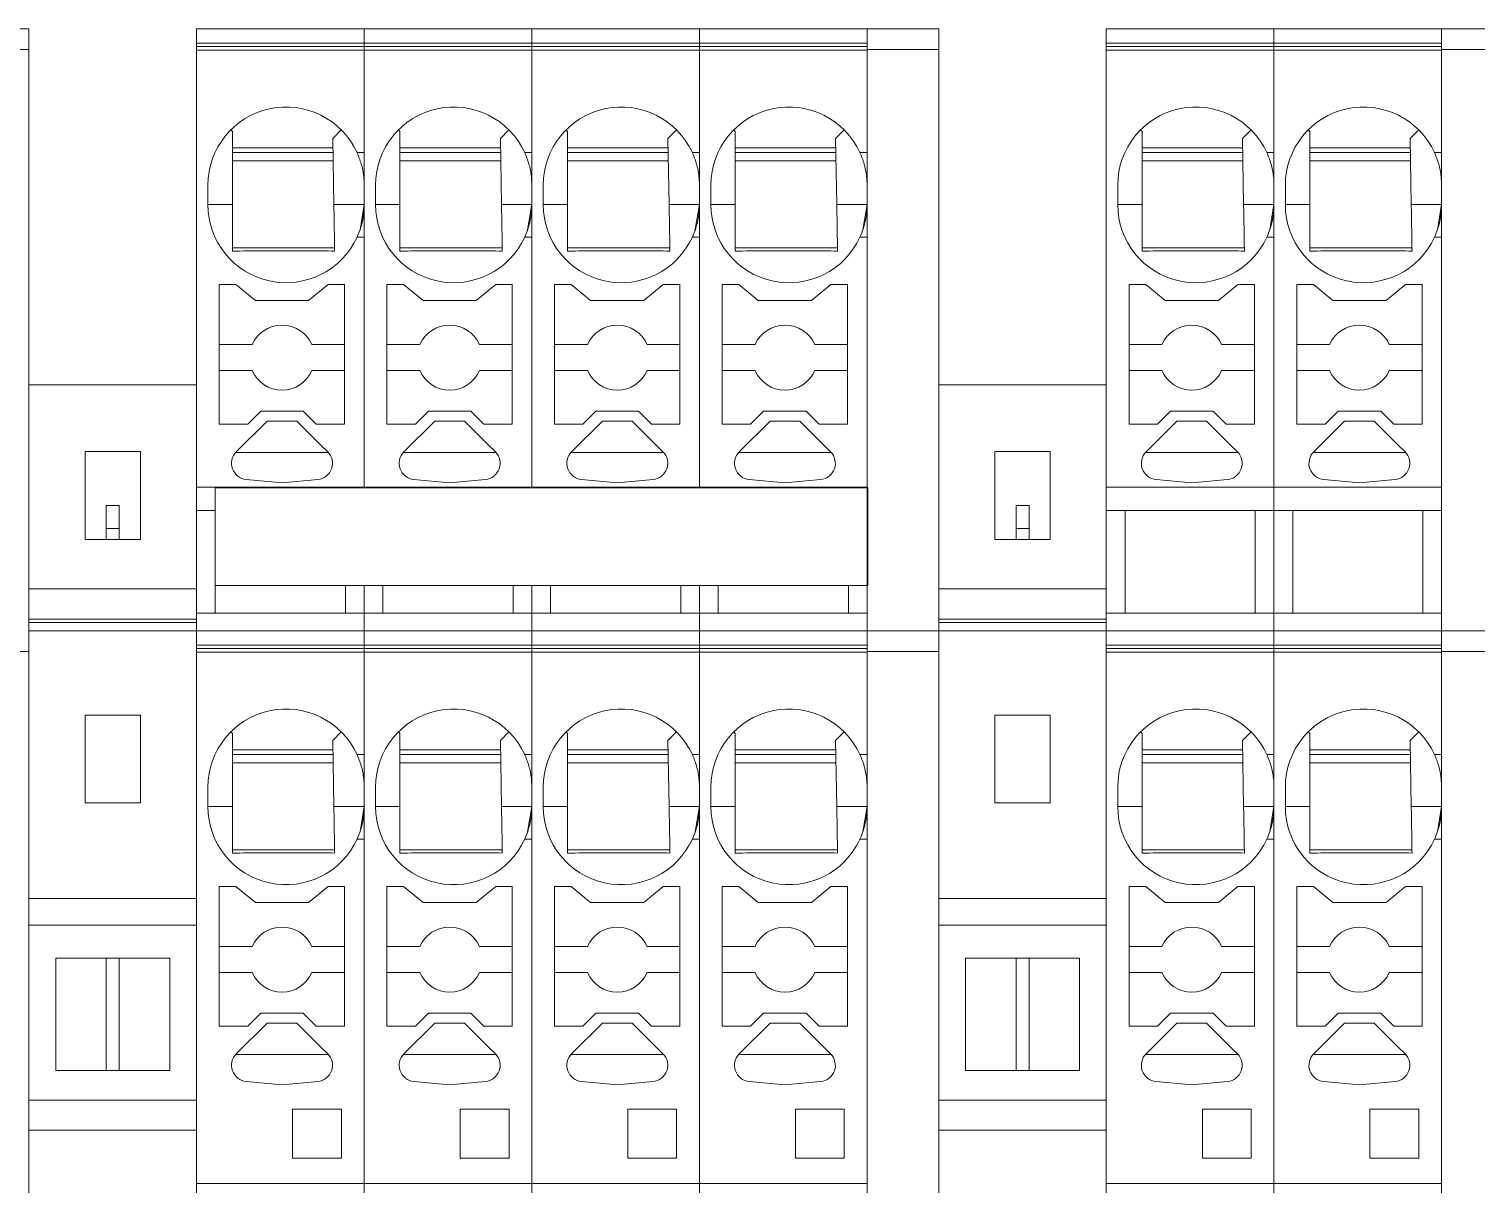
# Model space of a CAD drawing. Header units: millimetres. Extents: x 91 to 341, y 63 to 263.
# Drawn here: x 177.7 to 199.93, y 112.04 to 129.79 of the extents above; entities that cross this region are included whole.
import ezdxf

# ---------------------------------------------------------------- set-up
doc = ezdxf.new("R2010")
doc.units = ezdxf.units.MM

msp = doc.modelspace()

# ---------------------------------------------------------------- linework, layer by layer
at = {"color": 7, "linetype": 'Continuous', "lineweight": 15}
for p, q in [((176.602, 129.789), (177.702, 129.789)), ((177.702, 129.789), (177.702, 129.471)), ((182.852, 129.789), (180.277, 129.789)), ((180.277, 129.572), (180.277, 129.789)), ((185.427, 129.789), (182.852, 129.789)), ((182.852, 129.572), (182.852, 129.789)), ((185.427, 129.789), (185.427, 129.572)), ((188.002, 129.789), (185.427, 129.789)), ((188.002, 129.789), (188.002, 129.572)), ((190.577, 129.789), (188.002, 129.789)), ((190.577, 129.789), (191.677, 129.789)), ((190.577, 129.517), (190.577, 129.789)), ((191.677, 129.789), (191.677, 129.471)), ((196.827, 129.789), (194.252, 129.789)), ((194.252, 129.572), (194.252, 129.789)), ((196.827, 129.789), (196.827, 129.572)), ((199.402, 129.789), (196.827, 129.789)), ((199.402, 129.789), (200.502, 129.789)), ((199.402, 129.517), (199.402, 129.789)), ((176.602, 129.471), (177.702, 129.471)), ((177.702, 129.471), (177.702, 120.581)), ((182.852, 129.572), (180.277, 129.572)), ((180.277, 129.517), (180.277, 129.572)), ((180.277, 129.517), (182.852, 129.517)), ((180.277, 129.463), (180.277, 129.517)), ((180.277, 129.463), (182.852, 129.463)), ((180.277, 129.463), (180.277, 122.748)), ((185.427, 129.572), (182.852, 129.572)), ((182.852, 129.517), (182.852, 129.572)), ((182.852, 129.517), (185.427, 129.517)), ((182.852, 129.463), (182.852, 129.517)), ((182.852, 129.463), (185.427, 129.463)), ((182.852, 129.463), (182.852, 122.748)), ((182.852, 129.463), (182.852, 127.889)), ((185.427, 129.572), (185.427, 129.517)), ((188.002, 129.572), (185.427, 129.572)), ((185.427, 129.517), (185.427, 129.463)), ((185.427, 129.517), (188.002, 129.517)), ((185.427, 129.463), (185.427, 127.889)), ((185.427, 129.463), (188.002, 129.463)), ((185.427, 129.463), (185.427, 122.748)), ((188.002, 129.572), (188.002, 129.517)), ((190.577, 129.572), (188.002, 129.572)), ((188.002, 129.517), (188.002, 129.463)), ((188.002, 129.517), (190.577, 129.517)), ((188.002, 129.463), (188.002, 127.889)), ((188.002, 129.463), (190.577, 129.463)), ((188.002, 129.463), (188.002, 122.748)), ((190.577, 129.517), (190.577, 129.505)), ((190.577, 129.471), (190.577, 129.505)), ((190.577, 129.471), (191.677, 129.471)), ((190.577, 120.539), (190.577, 129.471)), ((190.577, 129.463), (190.577, 127.889)), ((191.677, 129.471), (191.677, 120.581)), ((196.827, 129.572), (194.252, 129.572)), ((194.252, 129.517), (194.252, 129.572)), ((194.252, 129.517), (196.827, 129.517)), ((194.252, 129.463), (194.252, 129.517)), ((194.252, 129.463), (196.827, 129.463)), ((194.252, 129.463), (194.252, 122.748)), ((196.827, 129.572), (196.827, 129.517)), ((199.402, 129.572), (196.827, 129.572)), ((196.827, 129.517), (196.827, 129.463)), ((196.827, 129.517), (199.402, 129.517)), ((196.827, 129.463), (196.827, 127.889)), ((196.827, 129.463), (199.402, 129.463)), ((196.827, 129.463), (196.827, 122.748)), ((199.402, 129.517), (199.402, 129.505)), ((199.402, 129.471), (199.402, 129.505)), ((199.402, 129.471), (200.502, 129.471)), ((199.402, 120.539), (199.402, 129.471)), ((199.402, 129.463), (199.402, 127.889)), ((180.804, 128.237), (180.827, 128.214)), ((180.827, 128.214), (180.827, 127.089)), ((182.501, 128.237), (182.369, 128.105)), ((182.386, 127.089), (182.369, 128.105)), ((183.379, 128.237), (183.402, 128.214)), ((183.402, 128.214), (183.402, 127.089)), ((185.076, 128.237), (184.944, 128.105)), ((184.961, 127.089), (184.944, 128.105)), ((185.954, 128.237), (185.977, 128.214)), ((185.977, 128.214), (185.977, 127.089)), ((187.651, 128.237), (187.519, 128.105)), ((187.536, 127.089), (187.519, 128.105)), ((188.529, 128.237), (188.552, 128.214)), ((188.552, 128.214), (188.552, 127.089)), ((190.226, 128.237), (190.094, 128.105)), ((190.111, 127.089), (190.094, 128.105)), ((194.779, 128.237), (194.802, 128.214)), ((194.802, 128.214), (194.802, 127.089)), ((196.476, 128.237), (196.344, 128.105)), ((196.361, 127.089), (196.344, 128.105)), ((197.354, 128.237), (197.377, 128.214)), ((197.377, 128.214), (197.377, 127.089)), ((199.051, 128.237), (198.919, 128.105)), ((198.936, 127.089), (198.919, 128.105)), ((182.371, 127.964), (180.827, 127.964)), ((182.373, 127.889), (180.827, 127.889)), ((182.852, 127.889), (182.743, 127.889)), ((184.946, 127.964), (183.402, 127.964)), ((184.948, 127.889), (183.402, 127.889)), ((185.427, 127.889), (185.318, 127.889)), ((187.521, 127.964), (185.977, 127.964)), ((187.523, 127.889), (185.977, 127.889)), ((188.002, 127.889), (187.893, 127.889)), ((190.096, 127.964), (188.552, 127.964)), ((190.098, 127.889), (188.552, 127.889)), ((190.577, 127.889), (190.468, 127.889)), ((196.346, 127.964), (194.802, 127.964)), ((196.348, 127.889), (194.802, 127.889)), ((196.827, 127.889), (196.718, 127.889)), ((198.921, 127.964), (197.377, 127.964)), ((198.923, 127.889), (197.377, 127.889)), ((199.402, 127.889), (199.293, 127.889)), ((180.827, 127.764), (182.375, 127.764)), ((183.402, 127.764), (184.95, 127.764)), ((185.977, 127.764), (187.525, 127.764)), ((188.552, 127.764), (190.1, 127.764)), ((194.802, 127.764), (196.35, 127.764)), ((197.377, 127.764), (198.925, 127.764)), ((180.452, 127.089), (180.452, 127.389)), ((183.027, 127.089), (183.027, 127.389)), ((185.602, 127.089), (185.602, 127.389)), ((188.177, 127.089), (188.177, 127.389)), ((194.427, 127.089), (194.427, 127.389)), ((197.002, 127.089), (197.002, 127.389)), ((180.452, 127.089), (180.827, 127.089)), ((182.386, 127.089), (182.852, 127.089)), ((182.788, 126.7), (182.852, 127.089)), ((183.027, 127.089), (183.402, 127.089)), ((184.961, 127.089), (185.427, 127.089)), ((185.363, 126.7), (185.427, 127.089)), ((185.602, 127.089), (185.977, 127.089)), ((187.536, 127.089), (188.002, 127.089)), ((187.932, 126.683), (188.002, 127.089)), ((188.177, 127.089), (188.552, 127.089)), ((190.111, 127.089), (190.577, 127.089)), ((190.513, 126.7), (190.577, 127.089)), ((194.427, 127.089), (194.802, 127.089)), ((196.361, 127.089), (196.827, 127.089)), ((196.763, 126.7), (196.827, 127.089)), ((197.002, 127.089), (197.377, 127.089)), ((198.936, 127.089), (199.402, 127.089)), ((199.338, 126.7), (199.402, 127.089)), ((182.852, 126.589), (182.743, 126.589)), ((182.852, 126.589), (182.852, 122.748)), ((185.427, 126.589), (185.318, 126.589)), ((185.427, 126.589), (185.427, 122.748)), ((188.002, 126.589), (187.893, 126.589)), ((188.002, 126.589), (188.002, 122.748)), ((190.577, 126.589), (190.468, 126.589)), ((190.577, 126.589), (190.577, 122.748)), ((196.827, 126.589), (196.718, 126.589)), ((196.827, 126.589), (196.827, 122.748)), ((199.402, 126.589), (199.293, 126.589)), ((199.402, 126.589), (199.402, 122.748)), ((180.827, 126.424), (182.402, 126.424)), ((183.402, 126.424), (184.977, 126.424)), ((185.977, 126.424), (187.552, 126.424)), ((188.552, 126.424), (190.127, 126.424)), ((194.802, 126.424), (196.377, 126.424)), ((197.377, 126.424), (198.952, 126.424)), ((180.883, 125.864), (180.627, 125.864)), ((180.627, 125.864), (180.627, 123.714)), ((181.181, 125.614), (180.883, 125.864)), ((182.297, 125.864), (181.999, 125.614)), ((182.552, 125.864), (182.297, 125.864)), ((182.552, 123.714), (182.552, 125.864)), ((183.458, 125.864), (183.202, 125.864)), ((183.202, 125.864), (183.202, 123.714)), ((183.756, 125.614), (183.458, 125.864)), ((184.872, 125.864), (184.574, 125.614)), ((185.127, 125.864), (184.872, 125.864)), ((185.127, 123.714), (185.127, 125.864)), ((186.033, 125.864), (185.777, 125.864)), ((185.777, 125.864), (185.777, 123.714)), ((186.331, 125.614), (186.033, 125.864)), ((187.447, 125.864), (187.149, 125.614)), ((187.702, 125.864), (187.447, 125.864)), ((187.702, 123.714), (187.702, 125.864)), ((188.608, 125.864), (188.352, 125.864)), ((188.352, 125.864), (188.352, 123.714)), ((188.906, 125.614), (188.608, 125.864)), ((190.022, 125.864), (189.724, 125.614)), ((190.277, 125.864), (190.022, 125.864)), ((190.277, 123.714), (190.277, 125.864)), ((194.858, 125.864), (194.602, 125.864)), ((194.602, 125.864), (194.602, 123.714)), ((195.156, 125.614), (194.858, 125.864)), ((196.272, 125.864), (195.974, 125.614)), ((196.527, 125.864), (196.272, 125.864)), ((196.527, 123.714), (196.527, 125.864)), ((197.433, 125.864), (197.177, 125.864)), ((197.177, 125.864), (197.177, 123.714)), ((197.731, 125.614), (197.433, 125.864)), ((198.847, 125.864), (198.549, 125.614)), ((199.102, 125.864), (198.847, 125.864)), ((199.102, 123.714), (199.102, 125.864)), ((181.999, 125.614), (181.181, 125.614)), ((184.574, 125.614), (183.756, 125.614)), ((187.149, 125.614), (186.331, 125.614)), ((189.724, 125.614), (188.906, 125.614)), ((195.974, 125.614), (195.156, 125.614)), ((198.549, 125.614), (197.731, 125.614)), ((180.627, 124.939), (181.132, 124.939)), ((182.552, 124.939), (182.048, 124.939)), ((183.202, 124.939), (183.707, 124.939)), ((185.127, 124.939), (184.623, 124.939)), ((185.777, 124.939), (186.282, 124.939)), ((187.702, 124.939), (187.198, 124.939)), ((188.352, 124.939), (188.857, 124.939)), ((190.277, 124.939), (189.773, 124.939)), ((194.602, 124.939), (195.107, 124.939)), ((196.527, 124.939), (196.023, 124.939)), ((197.177, 124.939), (197.682, 124.939)), ((199.102, 124.939), (198.598, 124.939)), ((181.132, 124.539), (180.627, 124.539)), ((182.552, 124.539), (182.048, 124.539)), ((183.707, 124.539), (183.202, 124.539)), ((185.127, 124.539), (184.623, 124.539)), ((186.282, 124.539), (185.777, 124.539)), ((187.702, 124.539), (187.198, 124.539)), ((188.857, 124.539), (188.352, 124.539)), ((190.277, 124.539), (189.773, 124.539)), ((195.107, 124.539), (194.602, 124.539)), ((196.527, 124.539), (196.023, 124.539)), ((197.682, 124.539), (197.177, 124.539)), ((199.102, 124.539), (198.598, 124.539)), ((180.277, 124.321), (177.702, 124.321)), ((194.252, 124.321), (191.677, 124.321)), ((181.063, 123.714), (181.263, 123.914)), ((181.263, 123.914), (181.917, 123.914)), ((181.917, 123.914), (182.117, 123.714)), ((183.638, 123.714), (183.838, 123.914)), ((183.838, 123.914), (184.492, 123.914)), ((184.492, 123.914), (184.692, 123.714)), ((186.213, 123.714), (186.413, 123.914)), ((186.413, 123.914), (187.067, 123.914)), ((187.067, 123.914), (187.267, 123.714)), ((188.788, 123.714), (188.988, 123.914)), ((188.988, 123.914), (189.642, 123.914)), ((189.642, 123.914), (189.842, 123.714)), ((195.038, 123.714), (195.238, 123.914)), ((195.238, 123.914), (195.892, 123.914)), ((195.892, 123.914), (196.092, 123.714)), ((197.613, 123.714), (197.813, 123.914)), ((197.813, 123.914), (198.467, 123.914)), ((198.467, 123.914), (198.667, 123.714)), ((180.627, 123.714), (181.063, 123.714)), ((181.361, 123.764), (180.888, 123.291)), ((181.361, 123.764), (181.818, 123.764)), ((182.182, 123.4), (181.818, 123.764)), ((182.117, 123.714), (182.552, 123.714)), ((183.202, 123.714), (183.638, 123.714)), ((183.936, 123.764), (183.463, 123.291)), ((183.936, 123.764), (184.393, 123.764)), ((184.757, 123.4), (184.393, 123.764)), ((184.692, 123.714), (185.127, 123.714)), ((185.777, 123.714), (186.213, 123.714)), ((186.511, 123.764), (186.038, 123.291)), ((186.511, 123.764), (186.968, 123.764)), ((187.332, 123.4), (186.968, 123.764)), ((187.267, 123.714), (187.702, 123.714)), ((188.352, 123.714), (188.788, 123.714)), ((189.086, 123.764), (188.613, 123.291)), ((189.086, 123.764), (189.543, 123.764)), ((189.907, 123.4), (189.543, 123.764)), ((189.842, 123.714), (190.277, 123.714)), ((194.602, 123.714), (195.038, 123.714)), ((195.336, 123.764), (194.863, 123.291)), ((195.336, 123.764), (195.793, 123.764)), ((196.157, 123.4), (195.793, 123.764)), ((196.092, 123.714), (196.527, 123.714)), ((197.177, 123.714), (197.613, 123.714)), ((197.911, 123.764), (197.438, 123.291)), ((197.911, 123.764), (198.368, 123.764)), ((198.732, 123.4), (198.368, 123.764)), ((198.667, 123.714), (199.102, 123.714)), ((182.292, 123.291), (182.182, 123.4)), ((184.867, 123.291), (184.757, 123.4)), ((187.442, 123.291), (187.332, 123.4)), ((190.017, 123.291), (189.907, 123.4)), ((196.267, 123.291), (196.157, 123.4)), ((198.842, 123.291), (198.732, 123.4)), ((178.565, 121.946), (178.565, 123.296)), ((178.565, 123.296), (179.415, 123.296)), ((179.415, 123.296), (179.415, 121.946)), ((180.879, 123.28), (182.301, 123.28)), ((183.454, 123.28), (184.876, 123.28)), ((186.029, 123.28), (187.451, 123.28)), ((188.604, 123.28), (190.026, 123.28)), ((192.54, 121.946), (192.54, 123.296)), ((192.54, 123.296), (193.39, 123.296)), ((193.39, 123.296), (193.39, 121.946)), ((194.854, 123.28), (196.276, 123.28)), ((197.429, 123.28), (198.851, 123.28)), ((180.277, 122.748), (182.852, 122.748)), ((180.277, 122.748), (180.277, 122.389)), ((180.565, 122.739), (180.565, 121.239)), ((180.565, 122.739), (190.59, 122.739)), ((181.041, 122.865), (181.59, 122.813)), ((181.59, 122.813), (182.139, 122.865)), ((182.852, 122.748), (185.427, 122.748)), ((182.852, 122.748), (182.852, 122.739)), ((183.616, 122.865), (184.165, 122.813)), ((184.165, 122.813), (184.714, 122.865)), ((185.427, 122.748), (185.427, 122.739)), ((185.427, 122.748), (188.002, 122.748)), ((186.191, 122.865), (186.74, 122.813)), ((186.74, 122.813), (187.289, 122.865)), ((188.002, 122.748), (188.002, 122.739)), ((188.002, 122.748), (190.577, 122.748)), ((188.766, 122.865), (189.315, 122.813)), ((189.315, 122.813), (189.864, 122.865)), ((190.59, 122.739), (190.59, 121.239)), ((194.252, 122.748), (196.827, 122.748)), ((194.252, 122.748), (194.252, 122.389)), ((195.016, 122.865), (195.565, 122.813)), ((195.565, 122.813), (196.114, 122.865)), ((196.827, 122.748), (196.827, 122.389)), ((196.827, 122.748), (199.402, 122.748)), ((197.591, 122.865), (198.14, 122.813)), ((198.14, 122.813), (198.689, 122.865)), ((179.09, 122.464), (178.89, 122.464)), ((178.89, 122.464), (178.89, 122.114)), ((179.09, 122.464), (179.09, 122.114)), ((180.277, 122.389), (180.565, 122.389)), ((180.277, 122.389), (180.277, 120.814)), ((193.065, 122.464), (192.865, 122.464)), ((192.865, 122.464), (192.865, 122.114)), ((193.065, 122.464), (193.065, 122.114)), ((194.252, 122.389), (196.827, 122.389)), ((194.252, 122.389), (194.252, 120.814)), ((194.54, 122.389), (194.54, 120.814)), ((196.54, 122.389), (196.54, 120.814)), ((196.827, 122.389), (196.827, 120.814)), ((196.827, 122.389), (199.402, 122.389)), ((197.115, 122.389), (197.115, 120.814)), ((199.115, 122.389), (199.115, 120.814)), ((178.89, 122.114), (179.09, 122.114)), ((178.89, 121.946), (178.89, 122.114)), ((179.09, 122.114), (179.09, 121.946)), ((192.865, 122.114), (193.065, 122.114)), ((192.865, 121.946), (192.865, 122.114)), ((193.065, 122.114), (193.065, 121.946)), ((179.415, 121.946), (178.565, 121.946)), ((193.39, 121.946), (192.54, 121.946)), ((177.702, 121.188), (180.277, 121.188)), ((180.565, 121.239), (190.59, 121.239)), ((180.565, 121.239), (180.565, 120.814)), ((182.565, 121.239), (182.565, 120.814)), ((182.852, 121.239), (182.852, 120.814)), ((183.14, 121.239), (183.14, 120.814)), ((185.14, 121.239), (185.14, 120.814)), ((185.427, 121.239), (185.427, 120.814)), ((185.715, 121.239), (185.715, 120.814)), ((187.715, 121.239), (187.715, 120.814)), ((188.002, 121.239), (188.002, 120.814)), ((188.29, 121.239), (188.29, 120.814)), ((190.29, 121.239), (190.29, 120.814)), ((191.677, 121.188), (194.252, 121.188)), ((180.277, 120.72), (177.702, 120.72)), ((182.852, 120.814), (180.277, 120.814)), ((180.277, 120.581), (180.277, 120.814)), ((185.427, 120.814), (182.852, 120.814)), ((182.852, 120.539), (182.852, 120.814)), ((185.427, 120.814), (185.427, 120.539)), ((188.002, 120.814), (185.427, 120.814)), ((188.002, 120.814), (188.002, 120.539)), ((190.577, 120.814), (188.002, 120.814)), ((190.577, 120.814), (190.577, 120.539)), ((194.252, 120.72), (191.677, 120.72)), ((196.827, 120.814), (194.252, 120.814)), ((194.252, 120.581), (194.252, 120.814)), ((196.827, 120.814), (196.827, 120.539)), ((199.402, 120.814), (196.827, 120.814)), ((199.402, 120.814), (199.402, 120.539)), ((180.277, 120.67), (177.702, 120.67)), ((177.702, 120.581), (177.702, 120.541)), ((180.277, 120.541), (177.702, 120.541)), ((177.702, 120.539), (177.702, 120.541)), ((177.702, 120.539), (177.702, 120.221)), ((180.277, 120.541), (180.277, 120.581)), ((180.277, 120.539), (180.277, 120.541)), ((182.852, 120.539), (180.277, 120.539)), ((180.277, 120.322), (180.277, 120.539)), ((185.427, 120.539), (182.852, 120.539)), ((182.852, 120.322), (182.852, 120.539)), ((185.427, 120.539), (185.427, 120.322)), ((188.002, 120.539), (185.427, 120.539)), ((188.002, 120.539), (188.002, 120.322)), ((190.577, 120.539), (188.002, 120.539)), ((190.577, 120.539), (191.677, 120.539)), ((190.577, 120.267), (190.577, 120.539)), ((194.252, 120.67), (191.677, 120.67)), ((191.677, 120.581), (191.677, 120.541)), ((194.252, 120.541), (191.677, 120.541)), ((191.677, 120.539), (191.677, 120.541)), ((191.677, 120.539), (191.677, 120.221)), ((194.252, 120.541), (194.252, 120.581)), ((194.252, 120.539), (194.252, 120.541)), ((196.827, 120.539), (194.252, 120.539)), ((194.252, 120.322), (194.252, 120.539)), ((196.827, 120.539), (196.827, 120.322)), ((199.402, 120.539), (196.827, 120.539)), ((199.402, 120.539), (200.502, 120.539)), ((199.402, 120.267), (199.402, 120.539)), ((182.852, 120.322), (180.277, 120.322)), ((180.277, 120.267), (180.277, 120.322)), ((180.277, 120.267), (182.852, 120.267)), ((180.277, 120.213), (180.277, 120.267)), ((185.427, 120.322), (182.852, 120.322)), ((182.852, 120.267), (182.852, 120.322)), ((182.852, 120.267), (185.427, 120.267)), ((182.852, 120.213), (182.852, 120.267)), ((185.427, 120.322), (185.427, 120.267)), ((188.002, 120.322), (185.427, 120.322)), ((185.427, 120.267), (185.427, 120.213)), ((185.427, 120.267), (188.002, 120.267)), ((188.002, 120.322), (188.002, 120.267)), ((190.577, 120.322), (188.002, 120.322)), ((188.002, 120.267), (188.002, 120.213)), ((188.002, 120.267), (190.577, 120.267)), ((190.577, 120.267), (190.577, 120.255)), ((196.827, 120.322), (194.252, 120.322)), ((194.252, 120.267), (194.252, 120.322)), ((194.252, 120.267), (196.827, 120.267)), ((194.252, 120.213), (194.252, 120.267)), ((196.827, 120.322), (196.827, 120.267)), ((199.402, 120.322), (196.827, 120.322)), ((196.827, 120.267), (196.827, 120.213)), ((196.827, 120.267), (199.402, 120.267)), ((199.402, 120.267), (199.402, 120.255)), ((176.602, 120.221), (177.702, 120.221)), ((177.702, 120.221), (177.702, 103.362)), ((180.277, 120.213), (182.852, 120.213)), ((180.277, 120.213), (180.277, 112.048)), ((182.852, 120.213), (185.427, 120.213)), ((182.852, 120.213), (182.852, 112.048)), ((182.852, 120.213), (182.852, 118.639)), ((185.427, 120.213), (185.427, 118.639)), ((185.427, 120.213), (188.002, 120.213)), ((185.427, 120.213), (185.427, 112.048)), ((188.002, 120.213), (188.002, 118.639)), ((188.002, 120.213), (190.577, 120.213)), ((188.002, 120.213), (188.002, 112.048)), ((190.577, 120.221), (190.577, 120.255)), ((190.577, 120.221), (191.677, 120.221)), ((190.577, 103.362), (190.577, 120.221)), ((190.577, 120.213), (190.577, 118.639)), ((191.677, 120.221), (191.677, 103.362)), ((194.252, 120.213), (196.827, 120.213)), ((194.252, 120.213), (194.252, 112.048)), ((196.827, 120.213), (196.827, 118.639)), ((196.827, 120.213), (199.402, 120.213)), ((196.827, 120.213), (196.827, 112.048)), ((199.402, 120.221), (199.402, 120.255)), ((199.402, 120.221), (200.502, 120.221)), ((199.402, 103.362), (199.402, 120.221)), ((199.402, 120.213), (199.402, 118.639)), ((178.565, 119.246), (179.415, 119.246)), ((178.565, 117.896), (178.565, 119.246)), ((179.415, 119.246), (179.415, 117.896)), ((192.54, 119.246), (193.39, 119.246)), ((192.54, 117.896), (192.54, 119.246)), ((193.39, 119.246), (193.39, 117.896)), ((180.804, 118.987), (180.827, 118.964)), ((180.827, 118.964), (180.827, 117.839)), ((182.501, 118.987), (182.369, 118.855)), ((183.379, 118.987), (183.402, 118.964)), ((183.402, 118.964), (183.402, 117.839)), ((185.076, 118.987), (184.944, 118.855)), ((185.954, 118.987), (185.977, 118.964)), ((185.977, 118.964), (185.977, 117.839)), ((187.651, 118.987), (187.519, 118.855)), ((188.529, 118.987), (188.552, 118.964)), ((188.552, 118.964), (188.552, 117.839)), ((190.226, 118.987), (190.094, 118.855)), ((194.779, 118.987), (194.802, 118.964)), ((194.802, 118.964), (194.802, 117.839)), ((196.476, 118.987), (196.344, 118.855)), ((197.354, 118.987), (197.377, 118.964)), ((197.377, 118.964), (197.377, 117.839)), ((199.051, 118.987), (198.919, 118.855)), ((182.371, 118.714), (180.827, 118.714)), ((182.386, 117.839), (182.369, 118.855)), ((184.946, 118.714), (183.402, 118.714)), ((184.961, 117.839), (184.944, 118.855)), ((187.521, 118.714), (185.977, 118.714)), ((187.536, 117.839), (187.519, 118.855)), ((190.096, 118.714), (188.552, 118.714)), ((190.111, 117.839), (190.094, 118.855)), ((196.346, 118.714), (194.802, 118.714)), ((196.361, 117.839), (196.344, 118.855)), ((198.921, 118.714), (197.377, 118.714)), ((198.936, 117.839), (198.919, 118.855)), ((182.373, 118.639), (180.827, 118.639)), ((180.827, 118.514), (182.375, 118.514)), ((182.852, 118.639), (182.743, 118.639)), ((184.948, 118.639), (183.402, 118.639)), ((183.402, 118.514), (184.95, 118.514)), ((185.427, 118.639), (185.318, 118.639)), ((187.523, 118.639), (185.977, 118.639)), ((185.977, 118.514), (187.525, 118.514)), ((188.002, 118.639), (187.893, 118.639)), ((190.098, 118.639), (188.552, 118.639)), ((188.552, 118.514), (190.1, 118.514)), ((190.577, 118.639), (190.468, 118.639)), ((196.348, 118.639), (194.802, 118.639)), ((194.802, 118.514), (196.35, 118.514)), ((196.827, 118.639), (196.718, 118.639)), ((198.923, 118.639), (197.377, 118.639)), ((197.377, 118.514), (198.925, 118.514)), ((199.402, 118.639), (199.293, 118.639)), ((182.852, 118.289), (182.842, 118.289)), ((185.427, 118.289), (185.417, 118.289)), ((188.002, 118.289), (187.992, 118.289)), ((190.577, 118.289), (190.567, 118.289)), ((196.827, 118.289), (196.817, 118.289)), ((199.402, 118.289), (199.392, 118.289)), ((180.452, 117.839), (180.452, 118.139)), ((183.027, 117.839), (183.027, 118.139)), ((185.602, 117.839), (185.602, 118.139)), ((188.177, 117.839), (188.177, 118.139)), ((194.427, 117.839), (194.427, 118.139)), ((197.002, 117.839), (197.002, 118.139)), ((179.415, 117.896), (178.565, 117.896)), ((180.452, 117.839), (180.827, 117.839)), ((182.386, 117.839), (182.852, 117.839)), ((182.788, 117.45), (182.852, 117.839)), ((183.027, 117.839), (183.402, 117.839)), ((184.961, 117.839), (185.427, 117.839)), ((185.363, 117.45), (185.427, 117.839)), ((185.602, 117.839), (185.977, 117.839)), ((187.536, 117.839), (188.002, 117.839)), ((187.938, 117.45), (188.002, 117.839)), ((188.177, 117.839), (188.552, 117.839)), ((190.111, 117.839), (190.577, 117.839)), ((190.513, 117.45), (190.577, 117.839)), ((193.39, 117.896), (192.54, 117.896)), ((194.427, 117.839), (194.802, 117.839)), ((196.361, 117.839), (196.827, 117.839)), ((196.763, 117.45), (196.827, 117.839)), ((197.002, 117.839), (197.377, 117.839)), ((198.936, 117.839), (199.402, 117.839)), ((199.338, 117.45), (199.402, 117.839)), ((180.827, 117.174), (182.402, 117.174)), ((182.852, 117.339), (182.743, 117.339)), ((182.852, 117.339), (182.852, 112.048)), ((183.402, 117.174), (184.977, 117.174)), ((185.427, 117.339), (185.318, 117.339)), ((185.427, 117.339), (185.427, 112.048)), ((185.977, 117.174), (187.552, 117.174)), ((188.002, 117.339), (187.893, 117.339)), ((188.002, 117.339), (188.002, 112.048)), ((188.552, 117.174), (190.127, 117.174)), ((190.577, 117.339), (190.468, 117.339)), ((190.577, 117.339), (190.577, 112.048)), ((194.802, 117.174), (196.377, 117.174)), ((196.827, 117.339), (196.718, 117.339)), ((196.827, 117.339), (196.827, 112.048)), ((197.377, 117.174), (198.952, 117.174)), ((199.402, 117.339), (199.293, 117.339)), ((199.402, 117.339), (199.402, 112.048)), ((180.883, 116.614), (180.627, 116.614)), ((180.627, 116.614), (180.627, 114.464)), ((181.181, 116.364), (180.883, 116.614)), ((182.297, 116.614), (181.999, 116.364)), ((182.552, 116.614), (182.297, 116.614)), ((182.552, 114.464), (182.552, 116.614)), ((183.458, 116.614), (183.202, 116.614)), ((183.202, 116.614), (183.202, 114.464)), ((183.756, 116.364), (183.458, 116.614)), ((184.872, 116.614), (184.574, 116.364)), ((185.127, 116.614), (184.872, 116.614)), ((185.127, 114.464), (185.127, 116.614)), ((186.033, 116.614), (185.777, 116.614)), ((185.777, 116.614), (185.777, 114.464)), ((186.331, 116.364), (186.033, 116.614)), ((187.447, 116.614), (187.149, 116.364)), ((187.702, 116.614), (187.447, 116.614)), ((187.702, 114.464), (187.702, 116.614)), ((188.608, 116.614), (188.352, 116.614)), ((188.352, 116.614), (188.352, 114.464)), ((188.906, 116.364), (188.608, 116.614)), ((190.022, 116.614), (189.724, 116.364)), ((190.277, 116.614), (190.022, 116.614)), ((190.277, 114.464), (190.277, 116.614)), ((194.858, 116.614), (194.602, 116.614)), ((194.602, 116.614), (194.602, 114.464)), ((195.156, 116.364), (194.858, 116.614)), ((196.272, 116.614), (195.974, 116.364)), ((196.527, 116.614), (196.272, 116.614)), ((196.527, 114.464), (196.527, 116.614)), ((197.433, 116.614), (197.177, 116.614)), ((197.177, 116.614), (197.177, 114.464)), ((197.731, 116.364), (197.433, 116.614)), ((198.847, 116.614), (198.549, 116.364)), ((199.102, 116.614), (198.847, 116.614)), ((199.102, 114.464), (199.102, 116.614)), ((177.702, 116.426), (180.277, 116.426)), ((181.999, 116.364), (181.181, 116.364)), ((184.574, 116.364), (183.756, 116.364)), ((187.149, 116.364), (186.331, 116.364)), ((189.724, 116.364), (188.906, 116.364)), ((191.677, 116.426), (194.252, 116.426)), ((195.974, 116.364), (195.156, 116.364)), ((198.549, 116.364), (197.731, 116.364)), ((177.702, 116.016), (180.277, 116.016)), ((191.677, 116.016), (194.252, 116.016)), ((181.132, 115.689), (180.627, 115.689)), ((182.048, 115.689), (182.552, 115.689)), ((183.707, 115.689), (183.202, 115.689)), ((184.623, 115.689), (185.127, 115.689)), ((186.282, 115.689), (185.777, 115.689)), ((187.198, 115.689), (187.702, 115.689)), ((188.857, 115.689), (188.352, 115.689)), ((189.773, 115.689), (190.277, 115.689)), ((195.107, 115.689), (194.602, 115.689)), ((196.023, 115.689), (196.527, 115.689)), ((197.682, 115.689), (197.177, 115.689)), ((198.598, 115.689), (199.102, 115.689)), ((178.115, 115.509), (179.865, 115.509)), ((178.115, 113.784), (178.115, 115.509)), ((178.89, 115.509), (178.89, 113.784)), ((179.09, 115.509), (179.09, 113.784)), ((179.865, 115.509), (179.865, 113.784)), ((192.09, 115.509), (193.84, 115.509)), ((192.09, 113.784), (192.09, 115.509)), ((192.865, 115.509), (192.865, 113.784)), ((193.065, 115.509), (193.065, 113.784)), ((193.84, 115.509), (193.84, 113.784)), ((181.132, 115.289), (180.627, 115.289)), ((182.552, 115.289), (182.048, 115.289)), ((183.707, 115.289), (183.202, 115.289)), ((185.127, 115.289), (184.623, 115.289)), ((186.282, 115.289), (185.777, 115.289)), ((187.702, 115.289), (187.198, 115.289)), ((188.857, 115.289), (188.352, 115.289)), ((190.277, 115.289), (189.773, 115.289)), ((195.107, 115.289), (194.602, 115.289)), ((196.527, 115.289), (196.023, 115.289)), ((197.682, 115.289), (197.177, 115.289)), ((199.102, 115.289), (198.598, 115.289)), ((181.361, 114.514), (180.888, 114.041)), ((181.063, 114.464), (181.263, 114.664)), ((181.263, 114.664), (181.917, 114.664)), ((181.361, 114.514), (181.818, 114.514)), ((182.182, 114.15), (181.818, 114.514)), ((181.917, 114.664), (182.117, 114.464)), ((183.936, 114.514), (183.463, 114.041)), ((183.638, 114.464), (183.838, 114.664)), ((183.838, 114.664), (184.492, 114.664)), ((183.936, 114.514), (184.393, 114.514)), ((184.757, 114.15), (184.393, 114.514)), ((184.492, 114.664), (184.692, 114.464)), ((186.511, 114.514), (186.038, 114.041)), ((186.213, 114.464), (186.413, 114.664)), ((186.413, 114.664), (187.067, 114.664)), ((186.511, 114.514), (186.968, 114.514)), ((187.332, 114.15), (186.968, 114.514)), ((187.067, 114.664), (187.267, 114.464)), ((189.086, 114.514), (188.613, 114.041)), ((188.788, 114.464), (188.988, 114.664)), ((188.988, 114.664), (189.642, 114.664)), ((189.086, 114.514), (189.543, 114.514)), ((189.907, 114.15), (189.543, 114.514)), ((189.642, 114.664), (189.842, 114.464)), ((195.336, 114.514), (194.863, 114.041)), ((195.038, 114.464), (195.238, 114.664)), ((195.238, 114.664), (195.892, 114.664)), ((195.336, 114.514), (195.793, 114.514)), ((196.157, 114.15), (195.793, 114.514)), ((195.892, 114.664), (196.092, 114.464)), ((197.911, 114.514), (197.438, 114.041)), ((197.613, 114.464), (197.813, 114.664)), ((197.813, 114.664), (198.467, 114.664)), ((197.911, 114.514), (198.368, 114.514)), ((198.732, 114.15), (198.368, 114.514)), ((198.467, 114.664), (198.667, 114.464)), ((180.627, 114.464), (181.063, 114.464)), ((182.117, 114.464), (182.552, 114.464)), ((183.202, 114.464), (183.638, 114.464)), ((184.692, 114.464), (185.127, 114.464)), ((185.777, 114.464), (186.213, 114.464)), ((187.267, 114.464), (187.702, 114.464)), ((188.352, 114.464), (188.788, 114.464)), ((189.842, 114.464), (190.277, 114.464)), ((194.602, 114.464), (195.038, 114.464)), ((196.092, 114.464), (196.527, 114.464)), ((197.177, 114.464), (197.613, 114.464)), ((198.667, 114.464), (199.102, 114.464)), ((182.292, 114.041), (182.182, 114.15)), ((184.867, 114.041), (184.757, 114.15)), ((187.442, 114.041), (187.332, 114.15)), ((190.017, 114.041), (189.907, 114.15)), ((196.267, 114.041), (196.157, 114.15)), ((198.842, 114.041), (198.732, 114.15)), ((180.879, 114.03), (182.301, 114.03)), ((183.454, 114.03), (184.876, 114.03)), ((186.029, 114.03), (187.451, 114.03)), ((188.604, 114.03), (190.026, 114.03)), ((194.854, 114.03), (196.276, 114.03)), ((197.429, 114.03), (198.851, 114.03)), ((179.865, 113.784), (178.115, 113.784)), ((181.041, 113.615), (181.59, 113.563)), ((181.59, 113.563), (182.139, 113.615)), ((183.616, 113.615), (184.165, 113.563)), ((184.165, 113.563), (184.714, 113.615)), ((186.191, 113.615), (186.74, 113.563)), ((186.74, 113.563), (187.289, 113.615)), ((188.766, 113.615), (189.315, 113.563)), ((189.315, 113.563), (189.864, 113.615)), ((193.84, 113.784), (192.09, 113.784)), ((195.016, 113.615), (195.565, 113.563)), ((195.565, 113.563), (196.114, 113.615)), ((197.591, 113.615), (198.14, 113.563)), ((198.14, 113.563), (198.689, 113.615)), ((180.277, 113.329), (177.702, 113.329)), ((182.502, 113.189), (181.752, 113.189)), ((181.752, 113.189), (181.752, 112.439)), ((182.502, 112.439), (182.502, 113.189)), ((185.077, 113.189), (184.327, 113.189)), ((184.327, 113.189), (184.327, 112.439)), ((185.077, 112.439), (185.077, 113.189)), ((187.652, 113.189), (186.902, 113.189)), ((186.902, 113.189), (186.902, 112.439)), ((187.652, 112.439), (187.652, 113.189)), ((190.227, 113.189), (189.477, 113.189)), ((189.477, 113.189), (189.477, 112.439)), ((190.227, 112.439), (190.227, 113.189)), ((194.252, 113.329), (191.677, 113.329)), ((196.477, 113.189), (195.727, 113.189)), ((195.727, 113.189), (195.727, 112.439)), ((196.477, 112.439), (196.477, 113.189)), ((199.052, 113.189), (198.302, 113.189)), ((198.302, 113.189), (198.302, 112.439)), ((199.052, 112.439), (199.052, 113.189)), ((177.702, 112.866), (180.277, 112.866)), ((191.677, 112.866), (194.252, 112.866)), ((181.752, 112.439), (182.502, 112.439)), ((184.327, 112.439), (185.077, 112.439)), ((186.902, 112.439), (187.652, 112.439)), ((189.477, 112.439), (190.227, 112.439)), ((195.727, 112.439), (196.477, 112.439)), ((198.302, 112.439), (199.052, 112.439)), ((180.277, 112.048), (182.852, 112.048)), ((180.277, 112.048), (180.277, 111.689)), ((182.852, 112.048), (185.427, 112.048)), ((182.852, 112.048), (182.852, 111.689)), ((185.427, 112.048), (185.427, 111.689)), ((185.427, 112.048), (188.002, 112.048)), ((188.002, 112.048), (188.002, 111.689)), ((188.002, 112.048), (190.577, 112.048)), ((194.252, 112.048), (196.827, 112.048)), ((194.252, 112.048), (194.252, 111.689)), ((196.827, 112.048), (196.827, 111.689)), ((196.827, 112.048), (199.402, 112.048))]:
    msp.add_line(p, q, dxfattribs=at)
for centre, radius, start, end in [((181.652, 127.389), 1.2, 24.6243, 180), ((184.227, 127.389), 1.2, 24.6243, 180), ((186.802, 127.389), 1.2, 24.6243, 180), ((189.377, 127.389), 1.2, 24.6243, 180), ((195.627, 127.389), 1.2, 24.6243, 180), ((198.202, 127.389), 1.2, 24.6243, 180), ((181.652, 127.089), 1.2, 180, 335.3757), ((184.227, 127.089), 1.2, 180, 335.3757), ((186.802, 127.089), 1.2, 180, 335.3757), ((189.377, 127.089), 1.2, 180, 335.3757), ((195.627, 127.089), 1.2, 180, 335.3757), ((198.202, 127.089), 1.2, 180, 335.3757), ((181.59, 124.739), 0.5, 23.5782, 156.4218), ((184.165, 124.739), 0.5, 23.5782, 156.4218), ((186.74, 124.739), 0.5, 23.5782, 156.4218), ((189.315, 124.739), 0.5, 23.5782, 156.4218), ((195.565, 124.739), 0.5, 23.5782, 156.4218), ((198.14, 124.739), 0.5, 23.5782, 156.4218), ((181.59, 124.739), 0.5, 203.5782, 336.4218), ((184.165, 124.739), 0.5, 203.5782, 336.4218), ((186.74, 124.739), 0.5, 203.5782, 336.4218), ((189.315, 124.739), 0.5, 203.5782, 336.4218), ((195.565, 124.739), 0.5, 203.5782, 336.4218), ((198.14, 124.739), 0.5, 203.5782, 336.4218), ((181.065, 123.114), 0.25, 135, 264.5597), ((182.115, 123.114), 0.25, 275.4403, 45), ((183.64, 123.114), 0.25, 135, 264.5597), ((184.69, 123.114), 0.25, 275.4403, 45), ((186.215, 123.114), 0.25, 135, 264.5597), ((187.265, 123.114), 0.25, 275.4403, 45), ((188.79, 123.114), 0.25, 135, 264.5597), ((189.84, 123.114), 0.25, 275.4403, 45), ((195.04, 123.114), 0.25, 135, 264.5597), ((196.09, 123.114), 0.25, 275.4403, 45), ((197.615, 123.114), 0.25, 135, 264.5597), ((198.665, 123.114), 0.25, 275.4403, 45), ((181.652, 118.139), 1.2, 24.6243, 180), ((184.227, 118.139), 1.2, 24.6243, 180), ((186.802, 118.139), 1.2, 24.6243, 180), ((189.377, 118.139), 1.2, 24.6243, 180), ((195.627, 118.139), 1.2, 24.6243, 180), ((198.202, 118.139), 1.2, 24.6243, 180), ((181.652, 117.839), 1.2, 180, 335.3757), ((184.227, 117.839), 1.2, 180, 335.3757), ((186.802, 117.839), 1.2, 180, 335.3757), ((189.377, 117.839), 1.2, 180, 335.3757), ((195.627, 117.839), 1.2, 180, 335.3757), ((198.202, 117.839), 1.2, 180, 335.3757), ((181.59, 115.489), 0.5, 23.5782, 156.4218), ((184.165, 115.489), 0.5, 23.5782, 156.4218), ((186.74, 115.489), 0.5, 23.5782, 156.4218), ((189.315, 115.489), 0.5, 23.5782, 156.4218), ((195.565, 115.489), 0.5, 23.5782, 156.4218), ((198.14, 115.489), 0.5, 23.5782, 156.4218), ((181.59, 115.489), 0.5, 203.5782, 336.4218), ((184.165, 115.489), 0.5, 203.5782, 336.4218), ((186.74, 115.489), 0.5, 203.5782, 336.4218), ((189.315, 115.489), 0.5, 203.5782, 336.4218), ((195.565, 115.489), 0.5, 203.5782, 336.4218), ((198.14, 115.489), 0.5, 203.5782, 336.4218), ((181.065, 113.864), 0.25, 135, 264.5597), ((182.115, 113.864), 0.25, 275.4403, 45), ((183.64, 113.864), 0.25, 135, 264.5597), ((184.69, 113.864), 0.25, 275.4403, 45), ((186.215, 113.864), 0.25, 135, 264.5597), ((187.265, 113.864), 0.25, 275.4403, 45), ((188.79, 113.864), 0.25, 135, 264.5597), ((189.84, 113.864), 0.25, 275.4403, 45), ((195.04, 113.864), 0.25, 135, 264.5597), ((196.09, 113.864), 0.25, 275.4403, 45), ((197.615, 113.864), 0.25, 135, 264.5597), ((198.665, 113.864), 0.25, 275.4403, 45)]:
    msp.add_arc(centre, radius, start, end, dxfattribs=at)
for points, knots in [([(182.743, 127.889), (182.766, 127.833), (182.809, 127.728), (182.847, 127.547), (182.851, 127.433), (182.852, 127.389)], [0, 0, 0, 0, 0.406693, 0.767315, 1, 1, 1, 1]), ([(185.318, 127.889), (185.341, 127.833), (185.384, 127.728), (185.422, 127.547), (185.426, 127.433), (185.427, 127.389)], [0, 0, 0, 0, 0.406693, 0.767315, 1, 1, 1, 1]), ([(187.893, 127.889), (187.916, 127.833), (187.959, 127.728), (187.997, 127.547), (188.001, 127.433), (188.002, 127.389)], [0, 0, 0, 0, 0.406693, 0.767315, 1, 1, 1, 1]), ([(190.468, 127.889), (190.491, 127.833), (190.534, 127.728), (190.572, 127.547), (190.576, 127.433), (190.577, 127.389)], [0, 0, 0, 0, 0.406693, 0.767315, 1, 1, 1, 1]), ([(196.718, 127.889), (196.741, 127.833), (196.784, 127.728), (196.822, 127.547), (196.826, 127.433), (196.827, 127.389)], [0, 0, 0, 0, 0.406693, 0.767315, 1, 1, 1, 1]), ([(199.293, 127.889), (199.316, 127.833), (199.359, 127.728), (199.397, 127.547), (199.401, 127.433), (199.402, 127.389)], [0, 0, 0, 0, 0.406693, 0.767315, 1, 1, 1, 1]), ([(180.827, 127.089), (180.827, 127.024), (180.827, 126.868), (180.827, 126.621), (180.827, 126.466), (180.827, 126.375)], [0, 0, 0, 0, 0.221485, 0.537532, 1, 1, 1, 1]), ([(182.398, 126.376), (182.397, 126.493), (182.394, 126.654), (182.39, 126.913), (182.387, 127.035), (182.386, 127.089)], [0, 0, 0, 0, 0.5946865, 0.820984, 1, 1, 1, 1]), ([(182.852, 127.089), (182.849, 127.024), (182.843, 126.894), (182.799, 126.722), (182.762, 126.633), (182.743, 126.589)], [0, 0, 0, 0, 0.338397, 0.675497, 1, 1, 1, 1]), ([(183.402, 127.089), (183.402, 127.024), (183.402, 126.868), (183.402, 126.621), (183.402, 126.466), (183.402, 126.375)], [0, 0, 0, 0, 0.221485, 0.537532, 1, 1, 1, 1]), ([(184.973, 126.376), (184.972, 126.493), (184.969, 126.654), (184.965, 126.913), (184.962, 127.035), (184.961, 127.089)], [0, 0, 0, 0, 0.5946865, 0.820984, 1, 1, 1, 1]), ([(185.427, 127.089), (185.424, 127.024), (185.418, 126.894), (185.374, 126.722), (185.337, 126.633), (185.318, 126.589)], [0, 0, 0, 0, 0.338397, 0.675497, 1, 1, 1, 1]), ([(185.977, 127.089), (185.977, 127.024), (185.977, 126.868), (185.977, 126.621), (185.977, 126.466), (185.977, 126.375)], [0, 0, 0, 0, 0.221485, 0.537532, 1, 1, 1, 1]), ([(187.548, 126.376), (187.547, 126.493), (187.544, 126.654), (187.54, 126.913), (187.537, 127.035), (187.536, 127.089)], [0, 0, 0, 0, 0.5946865, 0.820984, 1, 1, 1, 1]), ([(188.002, 127.089), (187.999, 127.024), (187.993, 126.894), (187.949, 126.722), (187.912, 126.633), (187.893, 126.589)], [0, 0, 0, 0, 0.338397, 0.675497, 1, 1, 1, 1]), ([(188.552, 127.089), (188.552, 127.024), (188.552, 126.868), (188.552, 126.621), (188.552, 126.466), (188.552, 126.375)], [0, 0, 0, 0, 0.221485, 0.537532, 1, 1, 1, 1]), ([(190.123, 126.376), (190.122, 126.493), (190.119, 126.654), (190.115, 126.913), (190.112, 127.035), (190.111, 127.089)], [0, 0, 0, 0, 0.5946865, 0.820984, 1, 1, 1, 1]), ([(190.577, 127.089), (190.574, 127.024), (190.568, 126.894), (190.524, 126.722), (190.487, 126.633), (190.468, 126.589)], [0, 0, 0, 0, 0.338397, 0.675497, 1, 1, 1, 1]), ([(194.802, 127.089), (194.802, 127.024), (194.802, 126.868), (194.802, 126.621), (194.802, 126.466), (194.802, 126.375)], [0, 0, 0, 0, 0.221485, 0.537532, 1, 1, 1, 1]), ([(196.373, 126.376), (196.372, 126.493), (196.369, 126.654), (196.365, 126.913), (196.362, 127.035), (196.361, 127.089)], [0, 0, 0, 0, 0.5946865, 0.820984, 1, 1, 1, 1]), ([(196.827, 127.089), (196.824, 127.024), (196.818, 126.894), (196.774, 126.722), (196.737, 126.633), (196.718, 126.589)], [0, 0, 0, 0, 0.338397, 0.675497, 1, 1, 1, 1]), ([(197.377, 127.089), (197.377, 127.024), (197.377, 126.868), (197.377, 126.621), (197.377, 126.466), (197.377, 126.375)], [0, 0, 0, 0, 0.221485, 0.537532, 1, 1, 1, 1]), ([(198.948, 126.376), (198.947, 126.493), (198.944, 126.654), (198.94, 126.913), (198.937, 127.035), (198.936, 127.089)], [0, 0, 0, 0, 0.5946865, 0.820984, 1, 1, 1, 1]), ([(199.402, 127.089), (199.399, 127.024), (199.393, 126.894), (199.349, 126.722), (199.312, 126.633), (199.293, 126.589)], [0, 0, 0, 0, 0.338397, 0.675497, 1, 1, 1, 1]), ([(180.827, 126.375), (180.977, 126.376), (181.164, 126.379), (181.466, 126.38), (181.625, 126.381), (181.795, 126.38), (182.087, 126.379), (182.264, 126.377), (182.398, 126.376)], [0, 0, 0, 0, 0.357293, 0.444287, 0.518254, 0.592604, 0.689691, 1, 1, 1, 1]), ([(183.402, 126.375), (183.552, 126.376), (183.739, 126.379), (184.041, 126.38), (184.2, 126.381), (184.37, 126.38), (184.662, 126.379), (184.839, 126.377), (184.973, 126.376)], [0, 0, 0, 0, 0.3572932, 0.444287, 0.5182537, 0.5926045, 0.6896913, 1, 1, 1, 1]), ([(185.977, 126.375), (186.127, 126.376), (186.314, 126.379), (186.616, 126.38), (186.775, 126.381), (186.945, 126.38), (187.237, 126.379), (187.414, 126.377), (187.548, 126.376)], [0, 0, 0, 0, 0.3572932, 0.444287, 0.5182537, 0.5926045, 0.6896913, 1, 1, 1, 1]), ([(188.552, 126.375), (188.702, 126.376), (188.889, 126.379), (189.191, 126.38), (189.35, 126.381), (189.52, 126.38), (189.812, 126.379), (189.989, 126.377), (190.123, 126.376)], [0, 0, 0, 0, 0.357293, 0.444287, 0.518254, 0.592604, 0.689691, 1, 1, 1, 1]), ([(194.802, 126.375), (194.952, 126.376), (195.139, 126.379), (195.441, 126.38), (195.6, 126.381), (195.77, 126.38), (196.062, 126.379), (196.239, 126.377), (196.373, 126.376)], [0, 0, 0, 0, 0.357293, 0.444287, 0.518254, 0.592604, 0.689691, 1, 1, 1, 1]), ([(197.377, 126.375), (197.527, 126.376), (197.714, 126.379), (198.016, 126.38), (198.175, 126.381), (198.345, 126.38), (198.637, 126.379), (198.814, 126.377), (198.948, 126.376)], [0, 0, 0, 0, 0.357293, 0.444287, 0.518254, 0.592604, 0.689691, 1, 1, 1, 1]), ([(182.743, 118.639), (182.766, 118.583), (182.809, 118.478), (182.847, 118.297), (182.851, 118.183), (182.852, 118.139)], [0, 0, 0, 0, 0.406693, 0.767315, 1, 1, 1, 1]), ([(185.318, 118.639), (185.341, 118.583), (185.384, 118.478), (185.422, 118.297), (185.426, 118.183), (185.427, 118.139)], [0, 0, 0, 0, 0.406693, 0.767315, 1, 1, 1, 1]), ([(187.893, 118.639), (187.916, 118.583), (187.959, 118.478), (187.997, 118.297), (188.001, 118.183), (188.002, 118.139)], [0, 0, 0, 0, 0.406693, 0.767315, 1, 1, 1, 1]), ([(190.468, 118.639), (190.491, 118.583), (190.534, 118.478), (190.572, 118.297), (190.576, 118.183), (190.577, 118.139)], [0, 0, 0, 0, 0.406693, 0.767315, 1, 1, 1, 1]), ([(196.718, 118.639), (196.741, 118.583), (196.784, 118.478), (196.822, 118.297), (196.826, 118.183), (196.827, 118.139)], [0, 0, 0, 0, 0.406693, 0.767315, 1, 1, 1, 1]), ([(199.293, 118.639), (199.316, 118.583), (199.359, 118.478), (199.397, 118.297), (199.401, 118.183), (199.402, 118.139)], [0, 0, 0, 0, 0.406693, 0.767315, 1, 1, 1, 1]), ([(180.827, 117.839), (180.827, 117.774), (180.827, 117.618), (180.827, 117.371), (180.827, 117.216), (180.827, 117.125)], [0, 0, 0, 0, 0.2214847, 0.5375323, 1, 1, 1, 1]), ([(182.398, 117.126), (182.397, 117.243), (182.394, 117.404), (182.39, 117.663), (182.387, 117.785), (182.386, 117.839)], [0, 0, 0, 0, 0.594686, 0.820984, 1, 1, 1, 1]), ([(182.852, 117.839), (182.849, 117.774), (182.843, 117.644), (182.799, 117.472), (182.762, 117.383), (182.743, 117.339)], [0, 0, 0, 0, 0.338397, 0.675497, 1, 1, 1, 1]), ([(183.402, 117.839), (183.402, 117.774), (183.402, 117.618), (183.402, 117.371), (183.402, 117.216), (183.402, 117.125)], [0, 0, 0, 0, 0.2214847, 0.5375323, 1, 1, 1, 1]), ([(184.973, 117.126), (184.972, 117.243), (184.969, 117.404), (184.965, 117.663), (184.962, 117.785), (184.961, 117.839)], [0, 0, 0, 0, 0.594686, 0.820984, 1, 1, 1, 1]), ([(185.427, 117.839), (185.424, 117.774), (185.418, 117.644), (185.374, 117.472), (185.337, 117.383), (185.318, 117.339)], [0, 0, 0, 0, 0.338397, 0.675497, 1, 1, 1, 1]), ([(185.977, 117.839), (185.977, 117.774), (185.977, 117.618), (185.977, 117.371), (185.977, 117.216), (185.977, 117.125)], [0, 0, 0, 0, 0.2214847, 0.5375323, 1, 1, 1, 1]), ([(187.548, 117.126), (187.547, 117.243), (187.544, 117.404), (187.54, 117.663), (187.537, 117.785), (187.536, 117.839)], [0, 0, 0, 0, 0.594686, 0.820984, 1, 1, 1, 1]), ([(188.002, 117.839), (187.999, 117.774), (187.993, 117.644), (187.949, 117.472), (187.912, 117.383), (187.893, 117.339)], [0, 0, 0, 0, 0.338397, 0.675497, 1, 1, 1, 1]), ([(188.552, 117.839), (188.552, 117.774), (188.552, 117.618), (188.552, 117.371), (188.552, 117.216), (188.552, 117.125)], [0, 0, 0, 0, 0.2214847, 0.5375323, 1, 1, 1, 1]), ([(190.123, 117.126), (190.122, 117.243), (190.119, 117.404), (190.115, 117.663), (190.112, 117.785), (190.111, 117.839)], [0, 0, 0, 0, 0.594686, 0.820984, 1, 1, 1, 1]), ([(190.577, 117.839), (190.574, 117.774), (190.568, 117.644), (190.524, 117.472), (190.487, 117.383), (190.468, 117.339)], [0, 0, 0, 0, 0.338397, 0.675497, 1, 1, 1, 1]), ([(194.802, 117.839), (194.802, 117.774), (194.802, 117.618), (194.802, 117.371), (194.802, 117.216), (194.802, 117.125)], [0, 0, 0, 0, 0.2214847, 0.5375323, 1, 1, 1, 1]), ([(196.373, 117.126), (196.372, 117.243), (196.369, 117.404), (196.365, 117.663), (196.362, 117.785), (196.361, 117.839)], [0, 0, 0, 0, 0.594686, 0.820984, 1, 1, 1, 1]), ([(196.827, 117.839), (196.824, 117.774), (196.818, 117.644), (196.774, 117.472), (196.737, 117.383), (196.718, 117.339)], [0, 0, 0, 0, 0.338397, 0.675497, 1, 1, 1, 1]), ([(197.377, 117.839), (197.377, 117.774), (197.377, 117.618), (197.377, 117.371), (197.377, 117.216), (197.377, 117.125)], [0, 0, 0, 0, 0.2214847, 0.5375323, 1, 1, 1, 1]), ([(198.948, 117.126), (198.947, 117.243), (198.944, 117.404), (198.94, 117.663), (198.937, 117.785), (198.936, 117.839)], [0, 0, 0, 0, 0.5946865, 0.820984, 1, 1, 1, 1]), ([(199.402, 117.839), (199.399, 117.774), (199.393, 117.644), (199.349, 117.472), (199.312, 117.383), (199.293, 117.339)], [0, 0, 0, 0, 0.338397, 0.675497, 1, 1, 1, 1]), ([(180.827, 117.125), (180.977, 117.126), (181.164, 117.129), (181.466, 117.13), (181.625, 117.131), (181.795, 117.13), (182.087, 117.129), (182.264, 117.127), (182.398, 117.126)], [0, 0, 0, 0, 0.357293, 0.444287, 0.518254, 0.592604, 0.689691, 1, 1, 1, 1]), ([(183.402, 117.125), (183.552, 117.126), (183.739, 117.129), (184.041, 117.13), (184.2, 117.131), (184.37, 117.13), (184.662, 117.129), (184.839, 117.127), (184.973, 117.126)], [0, 0, 0, 0, 0.357293, 0.444287, 0.518254, 0.592604, 0.689691, 1, 1, 1, 1]), ([(185.977, 117.125), (186.127, 117.126), (186.314, 117.129), (186.616, 117.13), (186.775, 117.131), (186.945, 117.13), (187.237, 117.129), (187.414, 117.127), (187.548, 117.126)], [0, 0, 0, 0, 0.357293, 0.444287, 0.518254, 0.592604, 0.689691, 1, 1, 1, 1]), ([(188.552, 117.125), (188.702, 117.126), (188.889, 117.129), (189.191, 117.13), (189.35, 117.131), (189.52, 117.13), (189.812, 117.129), (189.989, 117.127), (190.123, 117.126)], [0, 0, 0, 0, 0.357293, 0.444287, 0.518254, 0.592604, 0.689691, 1, 1, 1, 1]), ([(194.802, 117.125), (194.952, 117.126), (195.139, 117.129), (195.441, 117.13), (195.6, 117.131), (195.77, 117.13), (196.062, 117.129), (196.239, 117.127), (196.373, 117.126)], [0, 0, 0, 0, 0.357293, 0.444287, 0.518254, 0.592604, 0.689691, 1, 1, 1, 1]), ([(197.377, 117.125), (197.527, 117.126), (197.714, 117.129), (198.016, 117.13), (198.175, 117.131), (198.345, 117.13), (198.637, 117.129), (198.814, 117.127), (198.948, 117.126)], [0, 0, 0, 0, 0.357293, 0.444287, 0.518254, 0.592604, 0.689691, 1, 1, 1, 1])]:
    msp.add_open_spline(points, degree=3, knots=knots, dxfattribs=at)

doc.saveas('drawing.dxf')
